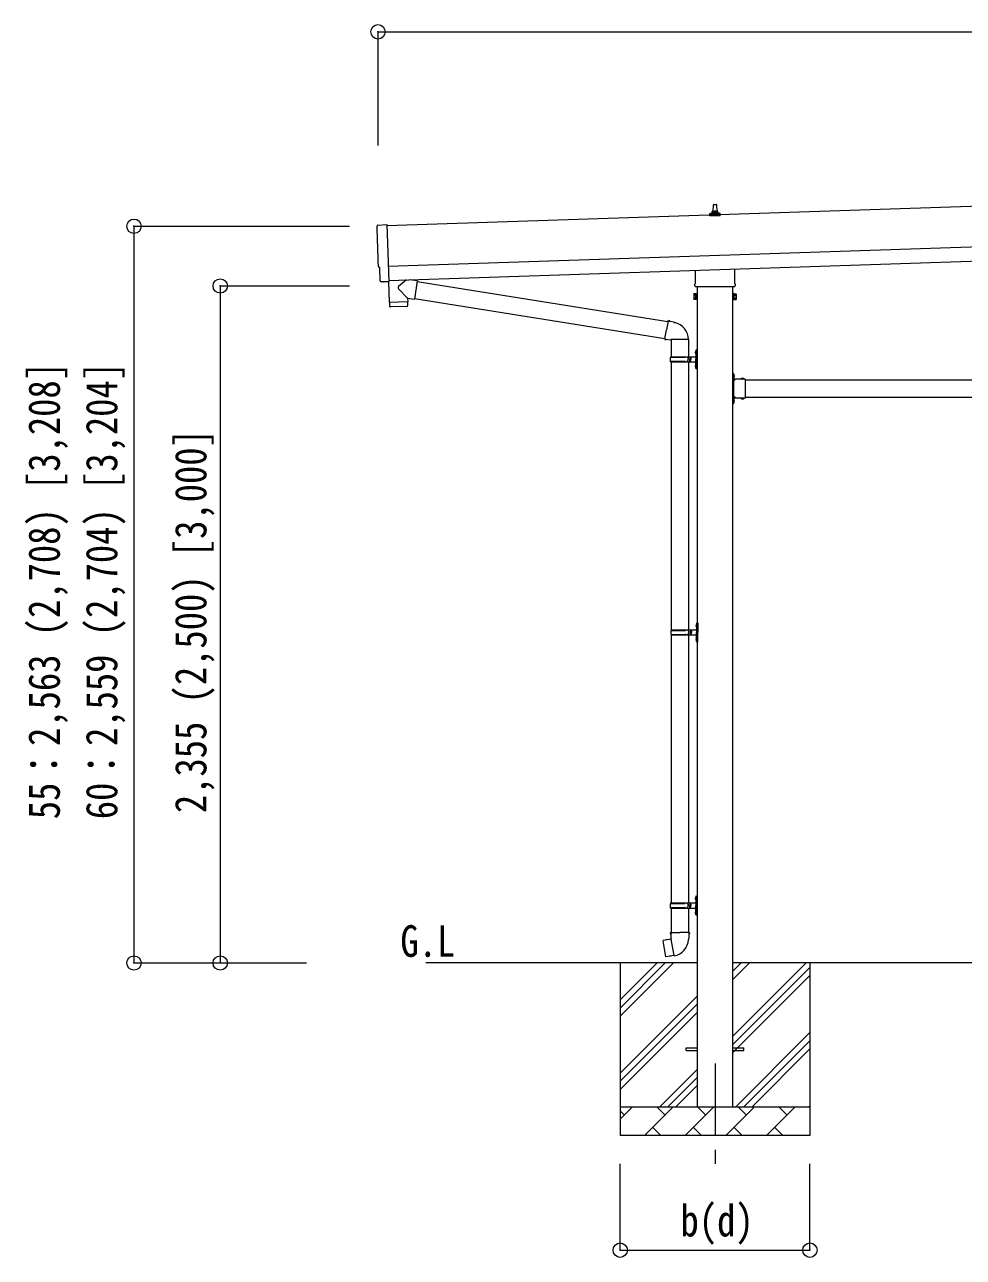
# Model space of a CAD drawing. Units: millimetres at full size, sheet at 1:50; details may follow other scales. Extents: x -14053 to 14053, y -9700 to 9700.
# Drawn here: x 1635 to 4901, y -183 to 4105 of the extents above; entities that cross this region are included whole.
import ezdxf
from ezdxf.enums import TextEntityAlignment as Align

# ---------------------------------------------------------------- set-up
doc = ezdxf.new("R2010")
doc.units = ezdxf.units.MM
doc.header["$LTSCALE"] = 50
doc.header["$PDMODE"] = 32
doc.header["$PDSIZE"] = 50
doc.linetypes.add('CHAIN1', pattern=[8, 5, -1, 1, -1])
doc.linetypes.add('USER8', pattern=[4, 3, -1])
for name, color, linetype, lineweight in [('0-2_建具', 4, 'Continuous', 9), ('0-3_階段', 7, 'CHAIN1', 9), ('0-4_設備', 7, 'Continuous', 9), ('0-7_ハッチ', 7, 'Continuous', 9), ('0-8_外構', 6, 'Continuous', 9), ('0-9_敷地', 7, 'Continuous', 9)]:
    doc.layers.add(name, color=color, linetype=linetype, lineweight=lineweight)
doc.styles.add('ＭＳ ゴシック', font='')
doc.styles.get('ＭＳ ゴシック').set_extended_font_data('MS Gothic')

msp = doc.modelspace()

# ---------------------------------------------------------------- linework, layer by layer
at = {"layer": '0-2_建具'}
for p, q in [((8278.27, 3584.15), (2895.26, 3404.71)), ((4030.91, 3455.33), (4031.63, 3478.85)), ((4032.63, 3479.83), (4041.18, 3479.83)), ((4042.18, 3478.85), (4042.91, 3455.33)), ((2899.93, 3264.79), (8282.94, 3444.22)), ((4018.66, 3439.83), (4018.66, 3447.54)), ((4055.16, 3439.83), (4018.66, 3439.83)), ((4019.04, 3448.33), (4054.77, 3448.33)), ((4019.42, 3448.51), (4026.14, 3450.14)), ((4026.52, 3450.33), (4047.29, 3450.33)), ((4026.91, 3451.11), (4026.91, 3455.33)), ((4027.91, 3455.33), (4045.91, 3455.33)), ((4046.91, 3451.11), (4046.91, 3455.33)), ((4054.39, 3448.51), (4047.67, 3450.14)), ((4055.16, 3439.83), (4055.16, 3447.54)), ((2901.59, 3214.82), (8284.6, 3394.25)), ((3968.61, 3205.84), (3968.61, 3250.28)), ((4105.21, 3254.84), (4105.21, 3205.84)), ((2882.1, 3210.4), (2875.17, 3210.53)), ((2901.68, 3212.05), (2901.72, 3211.05)), ((3966.91, 3197.06), (3966.91, 3202.56)), ((4104.84, 3193.56), (3968.97, 3193.56)), ((3974.41, 3193.56), (3974.41, 341.06)), ((4099.41, 341.06), (4099.41, 3193.56)), ((4106.91, 3202.56), (4106.91, 3197.06)), ((3962.91, 3167.56), (3963.67, 3168.88)), ((3962.91, 3167.56), (3962.91, 3150.56)), ((3962.91, 3150.56), (3963.67, 3149.25)), ((3969.91, 3163.97), (3963.67, 3163.97)), ((3969.91, 3154.16), (3963.67, 3154.16)), ((3969.91, 3149.25), (3963.67, 3149.25)), ((3972.41, 3149.86), (3969.91, 3149.86)), ((4101.41, 3149.86), (4103.91, 3149.86)), ((4103.91, 3163.97), (4110.15, 3163.97)), ((4103.91, 3154.16), (4110.15, 3154.16)), ((4103.91, 3149.25), (4110.15, 3149.25)), ((4110.91, 3167.56), (4110.15, 3168.88)), ((4110.91, 3150.56), (4110.15, 3149.25)), ((4110.91, 3167.56), (4110.91, 3150.56)), ((4101.41, 2892.06), (4099.41, 2892.06)), ((4099.41, 2892.06), (4099.41, 2872.06)), ((4099.41, 2885.06), (4101.41, 2885.06)), ((4099.41, 2879.06), (4101.41, 2879.06)), ((4101.41, 2892.06), (4101.41, 2872.06)), ((4101.92, 2887.96), (4101.41, 2887.96)), ((4101.41, 2887.96), (4101.41, 2876.16)), ((4141.41, 2872.06), (4101.41, 2872.06)), ((4101.41, 2868.06), (4101.41, 2810.06)), ((4138.31, 2872.06), (4126.51, 2872.06)), ((4138.31, 2872.57), (4138.31, 2872.06)), ((4141.41, 2872.06), (4141.41, 2806.06)), ((4141.41, 2869.06), (7032.41, 2869.06)), ((4099.41, 2806.06), (4099.41, 2786.06)), ((4099.41, 2799.06), (4101.41, 2799.06)), ((4099.41, 2793.06), (4101.41, 2793.06)), ((4105.41, 2809.06), (4099.91, 2809.06)), ((4101.41, 2808.06), (4105.41, 2808.06)), ((4101.41, 2806.06), (4101.41, 2786.06)), ((4141.41, 2806.06), (4101.41, 2806.06)), ((4101.92, 2801.96), (4101.41, 2801.96)), ((4101.41, 2801.96), (4101.41, 2790.16)), ((4138.31, 2806.06), (4126.51, 2806.06)), ((4138.31, 2805.56), (4138.31, 2806.06)), ((4141.41, 2809.06), (7032.41, 2809.06)), ((4101.41, 2786.06), (4099.41, 2786.06)), ((3936.91, 545.56), (3974.41, 545.56)), ((3936.91, 536.56), (3936.91, 545.56)), ((3936.91, 536.56), (3974.41, 536.56)), ((4099.41, 545.56), (4136.91, 545.56)), ((4099.41, 536.56), (4136.91, 536.56)), ((4136.91, 536.56), (4136.91, 545.56))]:
    msp.add_line(p, q, dxfattribs=at)
for points in [[(2863.59, 3407.09), (2895.09, 3409.8), (2901.68, 3212.05)], [(2872.23, 3213.42), (2870.66, 3260.43), (2870.06, 3260.41)], [(2882.83, 3210.69), (2883.47, 3211.35), (2901.72, 3211.05)], [(3969.91, 3149.25), (3969.91, 3168.88), (3963.67, 3168.88)], [(3969.91, 3149.86), (3969.91, 3168.26), (3972.41, 3168.26)], [(4103.91, 3149.86), (4103.91, 3168.26), (4101.41, 3168.26)], [(4103.91, 3149.25), (4103.91, 3168.88), (4110.15, 3168.88)], [(4101.92, 2887.96), (4101.92, 2876.16), (4101.41, 2876.16)], [(4105.41, 2869.06), (4099.91, 2869.06), (4099.91, 2809.06)], [(4101.41, 2868.06), (4105.41, 2868.06), (4105.41, 2870.06), (4101.41, 2870.06)], [(4138.31, 2872.57), (4126.51, 2872.57), (4126.51, 2872.06)], [(4101.41, 2810.06), (4105.41, 2810.06), (4105.41, 2808.06)], [(4101.92, 2801.96), (4101.92, 2790.16), (4101.41, 2790.16)], [(4138.31, 2805.56), (4126.51, 2805.56), (4126.51, 2806.06)]]:
    msp.add_lwpolyline(points, dxfattribs=at)
for points in [[(3972.41, 3148.56), (3972.41, 3169.56), (3974.41, 3169.56), (3974.41, 3148.56)], [(4101.41, 3148.56), (4101.41, 3169.56), (4099.41, 3169.56), (4099.41, 3148.56)]]:
    msp.add_lwpolyline(points, close=True, dxfattribs=at)
at = {"layer": '0-2_建具', "linetype": 'USER8'}
for points in [[(4104.02, 2884.56), (4101.24, 2883.21), (4100.63, 2882.06)], [(4104.02, 2879.56), (4101.24, 2880.92), (4100.63, 2882.06)], [(4129.91, 2874.68), (4131.26, 2871.9), (4132.41, 2871.29)], [(4134.91, 2874.68), (4133.55, 2871.9), (4132.41, 2871.29)], [(4104.02, 2798.56), (4101.24, 2797.21), (4100.63, 2796.06)], [(4104.02, 2793.56), (4101.24, 2794.92), (4100.63, 2796.06)], [(4129.91, 2803.45), (4131.26, 2806.23), (4132.41, 2806.84)], [(4134.91, 2803.45), (4133.55, 2806.23), (4132.41, 2806.84)]]:
    msp.add_lwpolyline(points, dxfattribs=at)
at = {"layer": '0-2_建具'}
for centre, radius, start, end in [((4032.63, 3478.83), 1, 90, 178.60509), ((4041.18, 3478.83), 1, 1.39491, 90), ((4019.66, 3447.54), 1, 103.62699, 180), ((4025.91, 3451.11), 1, 283.62699, 0), ((4030.99, 3454.69), 4.13, 90, 171.17633), ((4027.91, 3454.33), 1, 90, 180), ((4040.24, 3455.33), 4.83, 133.60282, 180), ((4033.57, 3455.33), 4.83, 0, 46.39718), ((4042.82, 3454.69), 4.13, 8.82367, 90), ((4045.91, 3454.33), 1, 0, 90), ((4047.91, 3451.11), 1, 180, 256.37301), ((4054.16, 3447.54), 1, 0, 76.37301), ((3970.91, 3202.56), 4, 125.09963, 180), ((3970.91, 3197.06), 4, 180, 194.47751), ((3970.91, 3197.06), 4, 194.47751, 241.04498), ((4102.91, 3197.06), 4, 298.95502, 345.52249), ((4102.91, 3202.56), 4, 0, 54.90037), ((4102.91, 3197.06), 4, 345.52249, 0), ((3967.25, 3166.43), 4.34, 145.61575, 214.38425), ((3979.15, 3159.06), 16.24, 162.41205, 197.58795), ((3967.25, 3151.7), 4.34, 145.61575, 214.38425), ((4106.56, 3166.43), 4.34, 325.61575, 34.38425), ((4094.67, 3159.06), 16.24, 342.41205, 17.58795), ((4106.56, 3151.7), 4.34, 325.61575, 34.38425), ((4096.17, 2882.06), 8.23, 314.2189, 45.7811), ((4132.41, 2866.83), 8.23, 44.2189, 135.7811), ((4101.41, 2872.06), 2, 180, 270), ((4101.41, 2806.06), 2, 90, 180), ((4096.17, 2796.06), 8.23, 314.2189, 45.7811), ((4132.41, 2811.3), 8.23, 224.2189, 315.7811)]:
    msp.add_arc(centre, radius, start, end, dxfattribs=at)
for centre, major_axis, ratio, start_param, end_param in [((2863.85, 3404.1), (-3, -0.1), 0.99863, 4.7647489, 6.2979817), ((-1897.02, 3174.94), (4760.73, 158.69), 0.99863, 6.2686928, 6.2979817), ((2869.92, 3264.8), (-4.4, -0.15), 0.99863, 6.2686928, 7.8539816), ((2875.23, 3213.53), (-2.11, -2.14), 0.9974, 5.5252311, 7.0411395), ((2882.12, 3211.4), (-0.704, -0.714), 0.9974, 0.7579542, 1.5707963)]:
    msp.add_ellipse(centre, major_axis=major_axis, ratio=ratio, start_param=start_param, end_param=end_param, dxfattribs=at)
at = {"layer": '0-3_階段'}
msp.add_line((4036.91, 491.06), (4036.91, 142.06), dxfattribs=at)
at = {"layer": '0-4_設備'}
for p, q in [((3974.41, 841.06), (3030.25, 841.06)), ((3706.91, 841.06), (3706.91, 241.06)), ((3706.91, 656.01), (3891.96, 841.06)), ((3706.91, 684.3), (3863.67, 841.06)), ((3706.91, 712.58), (3835.39, 841.06)), ((7074.41, 841.06), (4099.41, 841.06)), ((4099.41, 585.97), (4354.51, 841.06)), ((4099.41, 783.96), (4156.52, 841.06)), ((4099.41, 812.24), (4128.23, 841.06)), ((4099.41, 557.68), (4366.91, 825.18)), ((4366.91, 841.06), (4366.91, 241.06)), ((4099.41, 529.4), (4366.91, 796.9)), ((3706.91, 458.02), (3974.41, 725.52)), ((3706.91, 429.74), (3974.41, 697.24)), ((3706.91, 401.46), (3974.41, 668.96)), ((4109.06, 341.06), (4366.91, 598.91)), ((4137.35, 341.06), (4366.91, 570.62)), ((4165.63, 341.06), (4366.91, 542.34)), ((3844.51, 341.06), (3974.41, 470.97)), ((3872.79, 341.06), (3974.41, 442.68)), ((3901.07, 341.06), (3974.41, 414.4)), ((4363.62, 341.06), (4366.91, 344.35)), ((3706.91, 341.06), (4366.91, 341.06)), ((3706.91, 298.17), (3749.8, 341.06)), ((3721.25, 312.51), (3706.91, 326.85)), ((3791.22, 241.06), (3891.22, 341.06)), ((3862.67, 312.51), (3834.11, 341.06)), ((3932.64, 241.06), (4032.64, 341.06)), ((4004.09, 312.51), (3975.54, 341.06)), ((4074.06, 241.06), (4174.06, 341.06)), ((4145.51, 312.51), (4116.96, 341.06)), ((4215.49, 241.06), (4315.49, 341.06)), ((4286.93, 312.51), (4258.38, 341.06)), ((3819.77, 269.62), (3848.33, 241.06)), ((3961.2, 269.62), (3989.75, 241.06)), ((4102.62, 269.62), (4131.17, 241.06)), ((4244.04, 269.62), (4272.59, 241.06)), ((4366.91, 241.06), (3706.91, 241.06))]:
    msp.add_line(p, q, dxfattribs=at)
at = {"layer": '0-8_外構'}
for p, q in [((2864.26, 4080.04), (2864.26, 3684.18)), ((2864.26, 4080.04), (8313.93, 4080.04)), ((2015.26, 3403.68), (2765.26, 3403.68)), ((2015.26, 3403.68), (2015.26, 841.06)), ((2315.26, 3196.06), (2765.26, 3196.06)), ((2315.26, 3196.06), (2315.26, 841.06)), ((2015.26, 841.06), (2615.26, 841.06)), ((2315.26, 841.06), (2615.26, 841.06)), ((3706.91, -157.94), (3706.91, 142.06)), ((4366.91, -157.94), (4366.91, 142.06)), ((3706.91, -157.94), (4366.91, -157.94))]:
    msp.add_line(p, q, dxfattribs=at)
for p in [(2864.26, 4080.04), (2015.26, 3403.68), (2315.26, 3196.06), (2015.26, 841.06), (2315.26, 841.06), (3706.91, -157.94), (4366.91, -157.94)]:
    msp.add_point(p, dxfattribs=at)
at = {"layer": '0-9_敷地'}
for p, q in [((2963.01, 3216.86), (2935.79, 3193.83)), ((3000.7, 3213.57), (2974.79, 3217.26)), ((2967.25, 3153.99), (2935.76, 3186.5)), ((3000.7, 3213.57), (2991.74, 3150.51)), ((3000.93, 3211.67), (3873.04, 3072.82)), ((2903.72, 3138.85), (2904.39, 3125.81)), ((2908.19, 3140), (2908.24, 3139)), ((2963.16, 3141.83), (2963.17, 3140.83)), ((2967.25, 3153.99), (2991.74, 3150.51)), ((2967.25, 3153.99), (2967.65, 3141.98)), ((2991.5, 3152.41), (3862.62, 3013.72)), ((2965, 3124.88), (2907.48, 3122.96)), ((3873.36, 3074.63), (3867.83, 3043.27)), ((3873.36, 3074.63), (3874.5, 3076.61)), ((3874.5, 3076.61), (3878.06, 3075.99)), ((3878.06, 3075.99), (3878.48, 3073.64)), ((3892.99, 3070.82), (3894.68, 3069.19)), ((3894.68, 3069.19), (3896.79, 3068.74)), ((3862.3, 3011.9), (3867.83, 3043.27)), ((3862.3, 3011.9), (3862.69, 3009.65)), ((3862.3, 3011.9), (3867.45, 3011.08)), ((3862.69, 3009.65), (3866.26, 3009.02)), ((3866.26, 3009.02), (3867.45, 3011.08)), ((3867.45, 3011.08), (3882.05, 3008.77)), ((3882.05, 3008.77), (3884.26, 3009.75)), ((3944.56, 3009.36), (3883.37, 3009.36)), ((3884.41, 3009.36), (3884.41, 2950.06)), ((3944.41, 3009.36), (3944.41, 2950.06)), ((3968.1, 2967.21), (3970.15, 2966.21)), ((3969.37, 2969.21), (3970.01, 2969.21)), ((3969.37, 2969.21), (3969.37, 2960.91)), ((3969.37, 2960.91), (3970.01, 2960.91)), ((3970.01, 2969.21), (3970.01, 2960.91)), ((3970.01, 2969.21), (3970.41, 2968.81)), ((3970.01, 2960.91), (3970.41, 2961.31)), ((3970.15, 2966.21), (3970.76, 2965.06)), ((3970.41, 2973.06), (3973.41, 2974.56)), ((3970.41, 2973.06), (3970.41, 2941.06)), ((3970.41, 2968.81), (3970.41, 2961.31)), ((3973.41, 2974.56), (3973.41, 2941.06)), ((3973.41, 2974.56), (3974.41, 2974.56)), ((3974.41, 2974.56), (3974.41, 2941.06)), ((3881.41, 2948.06), (3931.74, 2948.06)), ((3881.41, 2934.06), (3931.74, 2934.06)), ((3882.41, 2950.06), (3968.41, 2950.06)), ((3882.41, 2950.06), (3882.41, 2948.06)), ((3882.41, 2932.06), (3882.41, 2934.06)), ((3882.41, 2932.06), (3968.41, 2932.06)), ((3884.41, 2932.06), (3884.41, 2000.06)), ((3941.41, 2950.06), (3941.41, 2945.56)), ((3941.41, 2945.56), (3943.41, 2945.56)), ((3941.41, 2932.06), (3941.41, 2936.56)), ((3941.41, 2936.56), (3943.41, 2936.56)), ((3943.41, 2945.56), (3943.41, 2941.06)), ((3943.41, 2936.56), (3943.41, 2941.06)), ((3944.41, 2932.06), (3944.41, 2000.06)), ((3949.41, 2950.06), (3949.41, 2941.06)), ((3949.41, 2945.56), (3952.41, 2945.56)), ((3949.41, 2932.06), (3949.41, 2941.06)), ((3949.41, 2936.56), (3952.41, 2936.56)), ((3952.41, 2945.56), (3952.41, 2941.06)), ((3952.41, 2936.56), (3952.41, 2941.06)), ((3968.1, 2919.21), (3970.15, 2918.21)), ((3969.37, 2921.21), (3970.01, 2921.21)), ((3969.37, 2921.21), (3969.37, 2912.91)), ((3970.01, 2921.21), (3970.01, 2912.91)), ((3970.01, 2921.21), (3970.41, 2920.81)), ((3970.15, 2918.21), (3970.76, 2917.06)), ((3970.41, 2909.06), (3970.41, 2941.06)), ((3970.41, 2920.81), (3970.41, 2913.31)), ((3973.41, 2907.56), (3973.41, 2941.06)), ((3974.41, 2907.56), (3974.41, 2941.06)), ((3969.37, 2912.91), (3970.01, 2912.91)), ((3970.01, 2912.91), (3970.41, 2913.31)), ((3970.41, 2909.06), (3973.41, 2907.56)), ((3973.41, 2907.56), (3974.41, 2907.56)), ((3970.6, 2017.21), (3972.65, 2016.21)), ((3971.87, 2019.21), (3972.51, 2019.21)), ((3971.87, 2019.21), (3971.87, 2010.91)), ((3972.51, 2019.21), (3972.51, 2010.91)), ((3972.51, 2019.21), (3972.91, 2018.81)), ((3972.65, 2016.21), (3973.26, 2015.06)), ((3972.91, 2023.06), (3975.91, 2024.56)), ((3972.91, 2023.06), (3972.91, 1991.06)), ((3972.91, 2018.81), (3972.91, 2011.31)), ((3975.91, 2024.56), (3975.91, 1991.06)), ((3975.91, 2024.56), (3976.91, 2024.56)), ((3976.91, 2024.56), (3976.91, 1991.06)), ((3883.91, 1998.06), (3934.24, 1998.06)), ((3883.91, 1984.06), (3934.24, 1984.06)), ((3884.41, 1982.07), (3884.41, 1050.06)), ((3884.91, 2000.06), (3970.91, 2000.06)), ((3884.91, 2000.06), (3884.91, 1998.06)), ((3884.91, 1982.06), (3884.91, 1984.06)), ((3884.91, 1982.06), (3970.91, 1982.06)), ((3943.91, 2000.06), (3943.91, 1995.56)), ((3943.91, 1995.56), (3945.91, 1995.56)), ((3943.91, 1982.06), (3943.91, 1986.56)), ((3943.91, 1986.56), (3945.91, 1986.56)), ((3944.41, 1982.07), (3944.41, 1050.06)), ((3945.91, 1995.56), (3945.91, 1991.06)), ((3945.91, 1986.56), (3945.91, 1991.06)), ((3951.91, 2000.06), (3951.91, 1991.06)), ((3951.91, 1995.56), (3954.91, 1995.56)), ((3951.91, 1982.06), (3951.91, 1991.06)), ((3951.91, 1986.56), (3954.91, 1986.56)), ((3954.91, 1995.56), (3954.91, 1991.06)), ((3954.91, 1986.56), (3954.91, 1991.06)), ((3971.87, 2010.91), (3972.51, 2010.91)), ((3972.51, 2010.91), (3972.91, 2011.31)), ((3972.91, 1959.06), (3972.91, 1991.06)), ((3975.91, 1957.56), (3975.91, 1991.06)), ((3976.91, 1957.56), (3976.91, 1991.06)), ((3970.6, 1969.21), (3972.65, 1968.21)), ((3971.87, 1971.21), (3972.51, 1971.21)), ((3971.87, 1971.21), (3971.87, 1962.91)), ((3971.87, 1962.91), (3972.51, 1962.91)), ((3972.51, 1971.21), (3972.51, 1962.91)), ((3972.51, 1971.21), (3972.91, 1970.81)), ((3972.51, 1962.91), (3972.91, 1963.31)), ((3972.65, 1968.21), (3973.26, 1967.06)), ((3972.91, 1970.81), (3972.91, 1963.31)), ((3972.91, 1959.06), (3975.91, 1957.56)), ((3975.91, 1957.56), (3976.91, 1957.56)), ((3970.41, 1073.06), (3973.41, 1074.56)), ((3970.41, 1073.06), (3970.41, 1041.06)), ((3973.41, 1074.56), (3973.41, 1041.06)), ((3973.41, 1074.56), (3974.41, 1074.56)), ((3974.41, 1074.56), (3974.41, 1041.06)), ((3881.41, 1048.06), (3931.74, 1048.06)), ((3881.41, 1034.06), (3931.74, 1034.06)), ((3882.41, 1050.06), (3968.41, 1050.06)), ((3882.41, 1050.06), (3882.41, 1048.06)), ((3882.41, 1032.06), (3882.41, 1034.06)), ((3882.41, 1032.06), (3968.41, 1032.06)), ((3884.41, 1032.06), (3884.41, 947.14)), ((3941.41, 1050.06), (3941.41, 1045.56)), ((3941.41, 1045.56), (3943.41, 1045.56)), ((3941.41, 1032.06), (3941.41, 1036.56)), ((3941.41, 1036.56), (3943.41, 1036.56)), ((3943.41, 1045.56), (3943.41, 1041.06)), ((3943.41, 1036.56), (3943.41, 1041.06)), ((3944.41, 1032.06), (3944.41, 947.14)), ((3949.41, 1050.06), (3949.41, 1041.06)), ((3949.41, 1045.56), (3952.41, 1045.56)), ((3949.41, 1032.06), (3949.41, 1041.06)), ((3949.41, 1036.56), (3952.41, 1036.56)), ((3952.41, 1045.56), (3952.41, 1041.06)), ((3952.41, 1036.56), (3952.41, 1041.06)), ((3968.1, 1067.21), (3970.15, 1066.21)), ((3969.37, 1069.21), (3970.01, 1069.21)), ((3969.37, 1069.21), (3969.37, 1060.91)), ((3969.37, 1060.91), (3970.01, 1060.91)), ((3970.01, 1069.21), (3970.01, 1060.91)), ((3970.01, 1069.21), (3970.41, 1068.81)), ((3970.01, 1060.91), (3970.41, 1061.31)), ((3970.15, 1066.21), (3970.76, 1065.06)), ((3970.41, 1068.81), (3970.41, 1061.31)), ((3970.41, 1009.06), (3970.41, 1041.06)), ((3973.41, 1007.56), (3973.41, 1041.06)), ((3974.41, 1007.56), (3974.41, 1041.06)), ((3968.1, 1019.21), (3970.15, 1018.21)), ((3969.37, 1021.21), (3970.01, 1021.21)), ((3969.37, 1021.21), (3969.37, 1012.91)), ((3969.37, 1012.91), (3970.01, 1012.91)), ((3970.01, 1021.21), (3970.01, 1012.91)), ((3970.01, 1021.21), (3970.41, 1020.81)), ((3970.01, 1012.91), (3970.41, 1013.31)), ((3970.15, 1018.21), (3970.76, 1017.06)), ((3970.41, 1020.81), (3970.41, 1013.31)), ((3970.41, 1009.06), (3973.41, 1007.56)), ((3973.41, 1007.56), (3974.41, 1007.56)), ((3882.56, 947.14), (3880.41, 946.36)), ((3880.41, 946.36), (3880.41, 942.74)), ((3882.56, 947.14), (3914.41, 947.14)), ((3882.56, 947.14), (3882.65, 941.92)), ((3946.26, 947.14), (3914.41, 947.14)), ((3946.26, 947.14), (3948.41, 946.36)), ((3948.41, 946.36), (3948.41, 942.74)), ((3855.95, 918.69), (3855.14, 917.52)), ((3855.14, 917.52), (3864.76, 862.96)), ((3883.82, 923.94), (3855.95, 918.69)), ((3868.69, 921.29), (3868.48, 921.05)), ((3880.41, 942.74), (3882.65, 941.92)), ((3882.65, 941.92), (3882.91, 927.14)), ((3882.91, 927.14), (3884.26, 925.14)), ((3894.17, 866.64), (3884.04, 924.11)), ((3884.06, 924.94), (3884.06, 924.23)), ((3884.26, 925.14), (3884.23, 925.13)), ((3944.6, 925.2), (3944.52, 923.03)), ((3945.91, 927.14), (3944.6, 925.2)), ((3948.41, 942.74), (3946.17, 941.92)), ((3878.78, 864.05), (3878.5, 864.2)), ((3894.47, 865.88), (3894.23, 866.54))]:
    msp.add_line(p, q, dxfattribs=at)
for points in [[(2901.32, 3211.06), (2903.69, 3139.85), (2967.65, 3141.98)], [(2967.9, 3127.93), (2967.69, 3140.98), (2903.72, 3138.85)], [(3873.36, 3074.63), (3878.48, 3073.64), (3892.99, 3070.82)], [(3968.1, 2962.92), (3970.15, 2963.91), (3970.76, 2965.06)], [(3968.1, 2914.92), (3970.15, 2915.91), (3970.76, 2917.06)], [(3970.6, 2012.92), (3972.65, 2013.91), (3973.26, 2015.06)], [(3970.6, 1964.92), (3972.65, 1965.91), (3973.26, 1967.06)], [(3968.1, 1062.92), (3970.15, 1063.91), (3970.76, 1065.06)], [(3968.1, 1014.92), (3970.15, 1015.91), (3970.76, 1017.06)], [(3946.26, 947.14), (3946.17, 941.92), (3945.91, 927.14)], [(3870.93, 921.51), (3870.65, 921.66), (3868.69, 921.29)], [(3893.9, 866.73), (3865.92, 862.13), (3864.76, 862.96)], [(3880.97, 864.61), (3880.76, 864.37), (3878.78, 864.05)]]:
    msp.add_lwpolyline(points, dxfattribs=at)
for centre, radius, start, end in [((2939.18, 3190.15), 5, 132.56466, 226.88314), ((2907.38, 3125.96), 3, 182.90915, 271.95747), ((2964.9, 3127.88), 3, 271.90915, 0.90915), ((3884.26, 3009.75), 60.3, 359.62495, 78), ((3973.7, 2965.06), 6, 136.21765, 223.78235), ((3930.16, 2941.06), 49.25, 171.82876, 180.00002), ((3930.16, 2941.06), 49.25, 180.00002, 188.17127), ((3931.74, 2950.06), 2, 270, 359.99998), ((3931.74, 2932.06), 2, 0.00005, 90.00004), ((3973.7, 2917.06), 6, 136.21765, 223.78235), ((3968.41, 2952.06), 2, 270, 359.99998), ((3968.41, 2930.06), 2, 0.00005, 90.00004), ((3976.2, 2015.06), 6, 136.21765, 223.78235), ((3932.66, 1991.06), 49.25, 171.82876, 180.00002), ((3932.66, 1991.06), 49.25, 180.00002, 188.17127), ((3934.24, 2000.06), 2, 270, 359.99998), ((3934.24, 1982.06), 2, 0.00005, 90.00004), ((3970.91, 2002.06), 2, 270, 359.99998), ((3970.91, 1980.06), 2, 0.00005, 90.00004), ((3976.2, 1967.06), 6, 136.21765, 223.78235), ((3930.16, 1041.06), 49.25, 171.82876, 180.00002), ((3930.16, 1041.06), 49.25, 180.00002, 188.17127), ((3931.74, 1050.06), 2, 270, 359.99998), ((3931.74, 1032.06), 2, 0.00005, 90.00004), ((3973.7, 1065.06), 6, 136.21765, 223.78235), ((3968.41, 1052.06), 2, 270, 359.99998), ((3968.41, 1030.06), 2, 0.00005, 90.00004), ((3973.7, 1017.06), 6, 136.21765, 223.78235), ((3883.76, 924.23), 0.3, 280.66842, 0), ((3884.26, 924.94), 0.2, 100, 180), ((3884.26, 925.14), 60.3, 279.96938, 358), ((3893.95, 866.44), 0.3, 20, 99.33158), ((3894.66, 865.95), 0.2, 200, 279.96938)]:
    msp.add_arc(centre, radius, start, end, dxfattribs=at)

# ---------------------------------------------------------------- texts
at = {"layer": '0-7_ハッチ', "style": 'ＭＳ ゴシック', "width": 0.85}
msp.add_text('G.L', height=110, dxfattribs=at).set_placement((2942.02, 829.52), align=Align.BOTTOM_LEFT)
at = {"layer": '0-8_外構', "color": 7, "style": 'ＭＳ ゴシック', "width": 0.85}
for s, p in [('55：2,563 (2,708) [3,208]', (1790.26, 1341.12)), ('60：2,559 (2,704) [3,204]', (1990.26, 1341.12)), ('2,355 (2,500) [3,000]', (2300.26, 1362.31))]:
    msp.add_text(s, height=110, rotation=90, dxfattribs=at).set_placement(p, align=Align.BOTTOM_LEFT)
msp.add_text('b(d)', height=110, dxfattribs=at).set_placement((3916.91, -142.94), align=Align.BOTTOM_LEFT)

doc.saveas('drawing.dxf')
